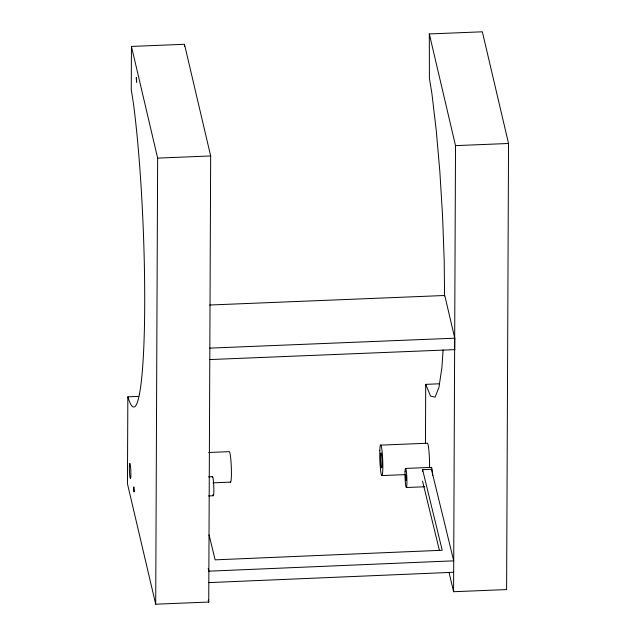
<?xml version="1.0" encoding="UTF-8"?>
<svg xmlns="http://www.w3.org/2000/svg" width="636" height="636" viewBox="0 0 636 636"><rect width="100%" height="100%" fill="white"/><g stroke="black" fill="none" stroke-linecap="round" stroke-linejoin="round"><path stroke-width="0.95" d="M127.836 396.832L127.454 483.758L155.701 604.2L208.735 602.053L210.667 155.963L184.472 44.282L131.445 46.428L131.262 89.557L133.473 103.7A178.66 16.592 87.7 0 1 144.483 324.718A178.66 16.592 87.7 0 1 127.836 396.832L138.632 396.395M155.701 604.2L157.641 158.11L131.445 46.428M422.59 471.578L422.598 469.67L431.431 469.296L453.714 560.833L208.862 571.168L208.203 568.433M425.452 443.618L425.707 384.351L439.46 383.794M453.579 591.718L455.519 145.628L429.324 33.947L482.35 31.8L508.546 143.482L506.606 589.572L453.579 591.718L449.056 572.448M209.785 359.563L454.724 349.633L454.78 338.193L444.763 295.494L209.737 305.018M443.085 349.935L441.925 367.37L438.943 387.38L435.08 397.158L430.58 396.125L425.707 384.351M208.815 582.608L453.667 572.273M455.519 145.628L508.546 143.482M157.641 158.11L210.667 155.963M209.832 348.123L454.78 338.193M380.567 445.128L427.289 443.236A15.272 1.415 87.7 0 1 428.958 451.099A15.272 1.415 87.7 0 1 429.507 467.603M208.711 452.482L229.151 451.655A15.296 1.423 87.7 0 1 231.329 467.675A15.296 1.423 87.7 0 1 230.224 481.921M405.514 468.43L431.391 467.38M208.592 476.817L212.432 476.658M382.013 475.561L405.37 474.615M213.084 482.835L230.598 482.12M406.412 487.51L424.625 486.771M208.536 495.937L213.33 495.746M422.543 481.11L439.349 550.124M422.598 469.67L442.211 550.259L215.135 559.847L209.045 534.828M454.629 349.228L454.724 349.633M444.572 296.018L444.198 260.434L442.584 216.216L439.873 171.935L436.24 130.221L431.9 93.54L429.395 78.188L429.324 33.947M184.472 44.282L184.48 46.245M431.184 467.889A9.58 0.89 87.7 0 1 432.663 475.354M212.225 477.175A9.58 0.89 87.7 0 1 213.791 486.715A9.58 0.89 87.7 0 1 212.845 494.832M136.287 78.117L136.653 82.298L136.414 77.242L136.287 78.117M133.727 487.748L134.093 491.93L133.846 486.874L133.727 487.748M405.72 476.316L406.078 480.498L405.84 475.442L405.72 476.316M208.735 602.053L208.29 600.225L208.735 602.053M129.394 465.997A7.616 0.708 87.7 0 0 130.3 478.415A7.616 0.708 87.7 0 0 130.698 468.382A7.616 0.708 87.7 0 0 129.394 465.997M380.559 455.408A7.592 0.708 87.7 0 0 381.457 467.802A7.592 0.708 87.7 0 0 381.854 457.817A7.592 0.708 87.7 0 0 380.559 455.408M379.811 450.415A15.272 1.415 87.7 0 0 381.632 475.346A15.272 1.415 87.7 0 0 382.427 455.265A15.272 1.415 87.7 0 0 379.811 450.415M405.037 471.745A9.58 0.89 87.7 0 0 406.173 487.375A9.58 0.89 87.7 0 0 406.674 474.782A9.58 0.89 87.7 0 0 405.037 471.745"/></g></svg>
